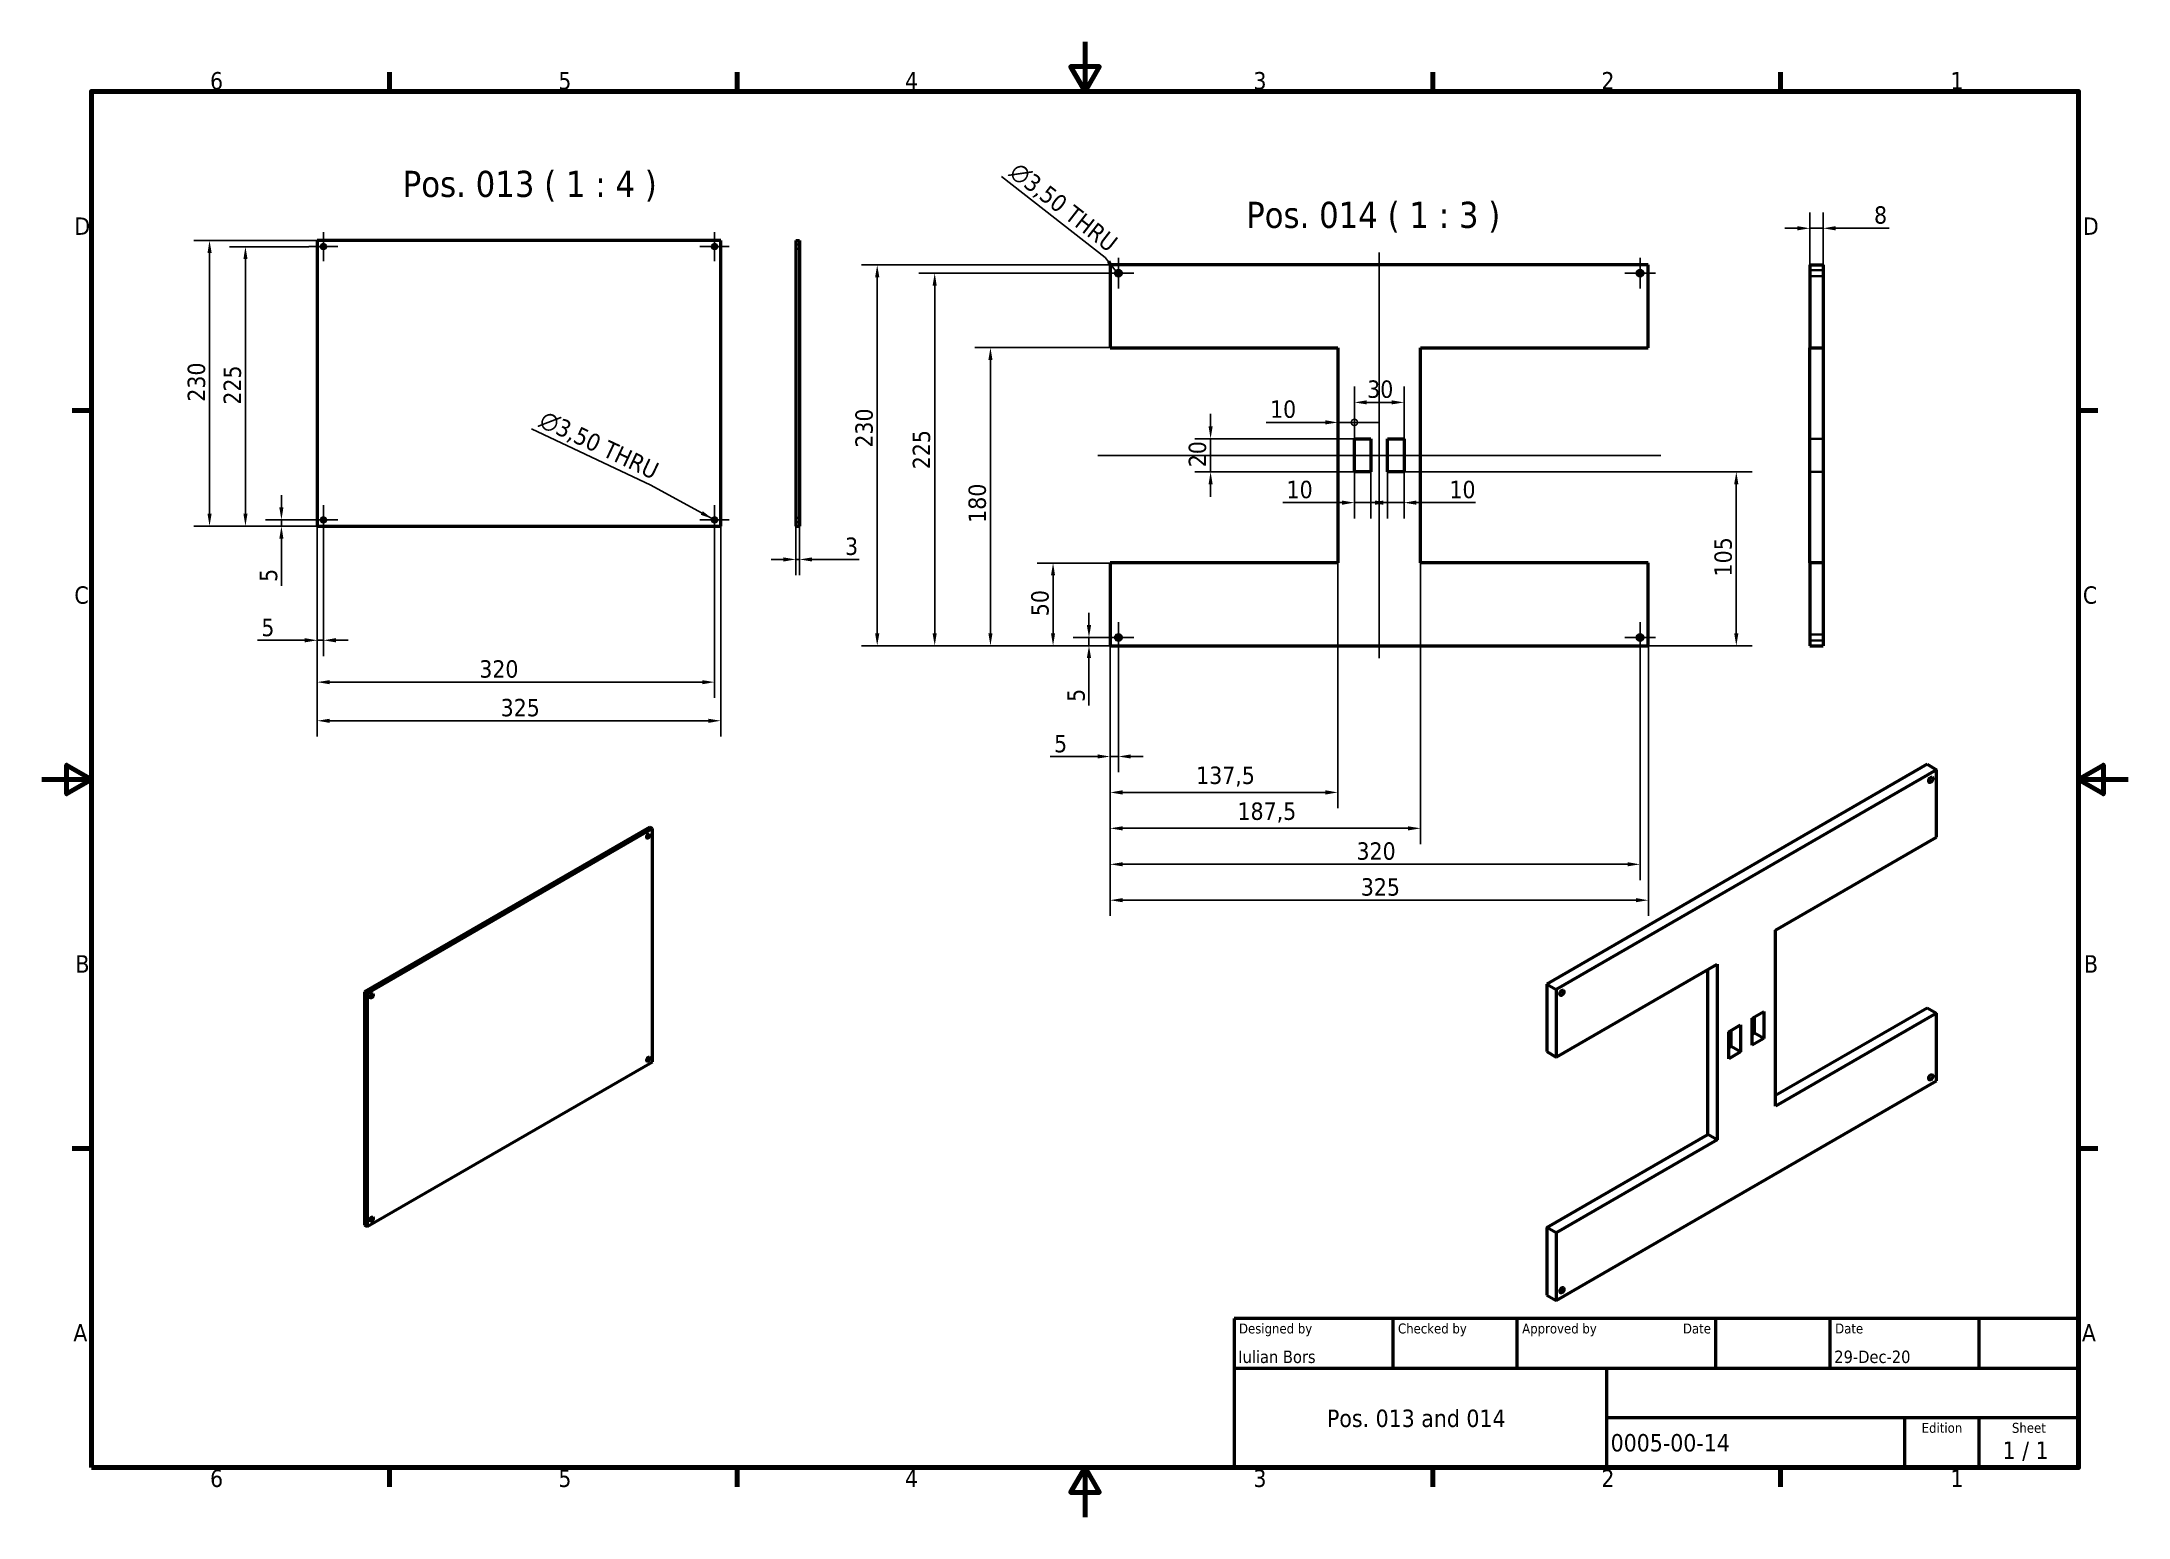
# Model space of a CAD drawing. Header units: millimetres. Extents: x 0 to 1680, y 0 to 1188.
import ezdxf
from ezdxf.enums import TextEntityAlignment as Align

# ---------------------------------------------------------------- set-up
doc = ezdxf.new("R2010")
doc.units = ezdxf.units.MM
doc.header["$LTSCALE"] = 4
doc.linetypes.add('DASHED', pattern=[0.2068, 0.1655, -0.0413])
for name, color, linetype, lineweight in [('Border (ISO)', 7, 'Continuous', 70), ('Center Mark (ISO)', 7, 'Continuous', 25), ('Centerline (ISO)', 7, 'Continuous', 25), ('Dimension (ISO)', 7, 'Continuous', 25), ('Hidden (ISO)', 7, 'DASHED', 35), ('Symbol (ISO)', 7, 'Continuous', 25), ('Title (ISO)', 7, 'Continuous', 50), ('Visible (ISO)', 7, 'Continuous', 50)]:
    doc.layers.add(name, color=color, linetype=linetype, lineweight=lineweight)
doc.styles.add('Label Text (ISO)', font='tahoma.ttf')
doc.styles.add('Note Text (ISO)', font='tahoma.ttf')
doc.styles.add('Text Style39', font='tahoma.ttf')
doc.styles.add('Text Style41', font='tahoma.ttf')
doc.dimstyles.new('Default (ISO)', dxfattribs={"dimscale": 4, "dimtxt": 3.5, "dimasz": 2.5, "dimexe": 3.175, "dimexo": 0, "dimgap": 0.762, "dimtad": 1, "dimrnd": 1e-08, "dimzin": 0, "dimtxsty": 'Note Text (ISO)', "dimcen": 0.09, "dimdle": 10, "dimclrd": 256, "dimclre": 256, "dimclrt": 256, "dimazin": 0, "dimtfac": 1.001486, "dimtmove": 0, "dimatfit": 3, "dimfxl": 1, "dimtolj": 1, "dimtzin": 0, "dimlwd": -1, "dimlwe": -1, "dimarcsym": 0})
doc.dimstyles.new('Default (ISO)$7', dxfattribs={"dimscale": 4, "dimtxt": 3.5, "dimasz": 2.5, "dimexe": 3.175, "dimexo": 0, "dimgap": 0.762, "dimtad": 1, "dimrnd": 1e-08, "dimzin": 0, "dimtxsty": 'Note Text (ISO)', "dimcen": 0.09, "dimdle": 10, "dimclrd": 256, "dimclre": 256, "dimclrt": 256, "dimazin": 0, "dimtfac": 1.001486, "dimtmove": 0, "dimatfit": 3, "dimfxl": 1, "dimtolj": 1, "dimtzin": 0, "dimlwd": -1, "dimlwe": -1, "dimarcsym": 0})

# ---------------------------------------------------------------- blocks, each defined once
blk = doc.blocks.new('Borders Default Border')
at = {"layer": 'Border (ISO)'}
for p, q in [((70, 287), (70, 290.9)), ((140, 287), (140, 290.9)), ((280, 287), (280, 290.9)), ((350, 287), (350, 290.9)), ((10, 222.75), (6.1, 222.75)), ((410, 222.75), (413.9, 222.75)), ((10, 74.25), (6.1, 74.25)), ((410, 74.25), (413.9, 74.25)), ((70, 10), (70, 6.1)), ((140, 10), (140, 6.1)), ((280, 10), (280, 6.1)), ((350, 10), (350, 6.1))]:
    blk.add_line(p, q, dxfattribs=at)
at = {"layer": 'Border (ISO)', "flags": 128}
for points in [[(210, 297), (210, 287), (207.11, 292), (212.89, 292), (210, 287)], [(10, 10), (10, 287), (410, 287), (410, 10), (10, 10)], [(0, 148.5), (10, 148.5), (5, 151.39), (5, 145.61), (10, 148.5)], [(420, 148.5), (410, 148.5), (415, 151.39), (415, 145.61), (410, 148.5)], [(210, 0), (210, 10), (207.11, 5), (212.89, 5), (210, 10)]]:
    blk.add_lwpolyline(points, dxfattribs=at)
at = {"layer": 'Border (ISO)', "char_height": 3.5, "attachment_point": 7, "style": 'Note Text (ISO)'}
for s, insert in [('6', (33.88, 287.33)), ('5', (103.98, 287.33)), ('4', (173.78, 287.4)), ('3', (243.91, 287.33)), ('2', (313.94, 287.4)), ('1', (384.21, 287.4)), ('D', (6.57, 258.13)), ('D', (410.87, 258.13)), ('C', (6.56, 183.81)), ('C', (410.86, 183.81)), ('B', (6.78, 109.63)), ('B', (411.08, 109.63)), ('A', (6.36, 35.38)), ('A', (410.66, 35.38)), ('6', (33.88, 6.03)), ('5', (103.98, 6.03)), ('4', (173.78, 6.1)), ('3', (243.91, 6.03)), ('2', (313.94, 6.1)), ('1', (384.21, 6.1))]:
    blk.add_mtext(s, dxfattribs=dict(at, insert=insert))
blk = doc.blocks.new('Title Blocks ISO')
at = {"layer": 'Title (ISO)'}
for p, q in [((270.07, 130), (100.07, 130)), ((100.07, 130), (100.07, 100)), ((132.07, 120), (132.07, 130)), ((157.07, 120), (157.07, 130)), ((197.07, 120), (197.07, 130)), ((220.07, 120), (220.07, 130)), ((250.07, 120), (250.07, 130)), ((270.07, 100), (270.07, 130)), ((100.07, 120), (270.07, 120)), ((175.07, 120), (175.07, 100)), ((270.07, 110), (175.07, 110)), ((235.07, 100), (235.07, 110)), ((250.07, 100), (250.07, 110)), ((100.07, 100), (270.07, 100))]:
    blk.add_line(p, q, dxfattribs=at)
at = {"layer": 'Title (ISO)', "style": 'Text Style41'}
for s, p in [('Designed by', (101.07, 129)), ('Checked by', (133.07, 129)), ('Approved by', (158.07, 129)), ('Date', (221.07, 129))]:
    blk.add_text(s, height=2, dxfattribs=at).set_placement(p, align=Align.TOP_LEFT)
blk.add_text('Date', height=2, dxfattribs=at).set_placement((196.07, 129), align=Align.TOP_RIGHT)
for s, p in [('Edition', (242.57, 109)), ('Sheet', (260.07, 109))]:
    blk.add_text(s, height=2, dxfattribs=at).set_placement(p, align=Align.TOP_CENTER)
at = {"layer": 'Title (ISO)', "style": 'Note Text (ISO)'}
blk.add_text('1 / 1 ', height=3.5, dxfattribs=at).set_placement((260.07, 103.5), align=Align.MIDDLE_CENTER)
at = {"layer": 'Title (ISO)'}
for tag, p, height, style in [('AUTHOR_001', (100.92, 121.05), 2.5, 'Text Style39'), ('CREATION_DATE_001', (220.89, 121.05), 2.5, 'Text Style39'), ('COMPANY_001', (118.78, 108.17), 3.5, 'Note Text (ISO)'), ('PART_NUMBER_001', (175.88, 103.25), 3.5, 'Note Text (ISO)')]:
    blk.add_attdef(tag, p, '', height=height, dxfattribs=dict(at, style=style))
at = {"layer": 'Title (ISO)', "style": 'Text Style39'}
for tag, p in [('CHECKED_BY', (133.07, 121)), ('ENG_APPROVED_BY', (158.07, 121))]:
    blk.add_attdef(tag, text='', height=2.5, dxfattribs=at).set_placement(p, align=Align.BOTTOM_LEFT)
blk.add_attdef('ENG_APPROVAL_DATE', text='', height=2.5, dxfattribs=at).set_placement((196.07, 121), align=Align.BOTTOM_RIGHT)
at = {"layer": 'Title (ISO)', "style": 'Note Text (ISO)'}
for tag, p in [('TITLE', (222.57, 115)), ('REVISION_NUMBER', (242.57, 103.5))]:
    blk.add_attdef(tag, text='', height=3.5, dxfattribs=at).set_placement(p, align=Align.MIDDLE_CENTER)
blk = doc.blocks.new('*D6')
at = {"layer": 'Defpoints', "color": 0, "transparency": 16777216}
for p in [(607.2, 798), (610.2, 798), (610.2, 771.2)]:
    blk.add_point(p, dxfattribs=at)
at = {"layer": 'Dimension (ISO)', "transparency": 16777216}
for p, q in [((607.2, 798), (607.2, 758.5)), ((610.2, 798), (610.2, 758.5)), ((597.2, 771.2), (587.2, 771.2)), ((607.2, 771.2), (610.2, 771.2)), ((620.2, 771.2), (658.3, 771.2))]:
    blk.add_line(p, q, dxfattribs=at)
for points in [[(597.2, 772.8), (597.2, 769.5), (607.2, 771.2)], [(620.2, 772.8), (620.2, 769.5), (610.2, 771.2)]]:
    blk.add_solid(points, dxfattribs=at)
at = {"layer": 'Dimension (ISO)', "transparency": 16777216, "insert": (646.8, 788.8), "char_height": 14, "attachment_point": 1, "style": 'Note Text (ISO)'}
blk.add_mtext('\\A1;3', dxfattribs=at)
blk = doc.blocks.new('*D7')
at = {"layer": 'Defpoints', "color": 0, "transparency": 16777216}
for p in [(193, 803), (215, 803), (221.8, 798)]:
    blk.add_point(p, dxfattribs=at)
at = {"layer": 'Dimension (ISO)', "transparency": 16777216}
for p, q in [((193, 813), (193, 823)), ((215, 803), (180.3, 803)), ((221.8, 798), (180.3, 798)), ((193, 803), (193, 798)), ((193, 788), (193, 750))]:
    blk.add_line(p, q, dxfattribs=at)
for points in [[(191.3, 813), (194.6, 813), (193, 803)], [(191.3, 788), (194.6, 788), (193, 798)]]:
    blk.add_solid(points, dxfattribs=at)
at = {"layer": 'Dimension (ISO)', "transparency": 16777216, "insert": (175.6, 753.1), "char_height": 14, "attachment_point": 1, "rotation": 90, "style": 'Note Text (ISO)'}
blk.add_mtext('\\A1;5', dxfattribs=at)
blk = doc.blocks.new('*D8')
at = {"layer": 'Defpoints', "color": 0, "transparency": 16777216}
for p in [(164, 1023), (215, 1023), (221.8, 798)]:
    blk.add_point(p, dxfattribs=at)
at = {"layer": 'Dimension (ISO)', "transparency": 16777216}
for p, q in [((215, 1023), (151.3, 1023)), ((164, 808), (164, 1013)), ((221.8, 798), (151.3, 798))]:
    blk.add_line(p, q, dxfattribs=at)
for points in [[(162.4, 1013), (165.7, 1013), (164, 1023)], [(162.4, 808), (165.7, 808), (164, 798)]]:
    blk.add_solid(points, dxfattribs=at)
at = {"layer": 'Dimension (ISO)', "transparency": 16777216, "insert": (146.4, 895.8), "char_height": 14, "attachment_point": 1, "rotation": 90, "style": 'Note Text (ISO)'}
blk.add_mtext('\\A1;225', dxfattribs=at)
blk = doc.blocks.new('*D9')
at = {"layer": 'Defpoints', "color": 0, "transparency": 16777216}
for p in [(135.1, 1028), (221.8, 1028), (221.8, 798)]:
    blk.add_point(p, dxfattribs=at)
at = {"layer": 'Dimension (ISO)', "transparency": 16777216}
for p, q in [((221.8, 1028), (122.4, 1028)), ((135.1, 808), (135.1, 1018)), ((221.8, 798), (122.4, 798))]:
    blk.add_line(p, q, dxfattribs=at)
for points in [[(133.5, 1018), (136.8, 1018), (135.1, 1028)], [(133.5, 808), (136.8, 808), (135.1, 798)]]:
    blk.add_solid(points, dxfattribs=at)
at = {"layer": 'Dimension (ISO)', "transparency": 16777216, "insert": (117.5, 898.2), "char_height": 14, "attachment_point": 1, "rotation": 90, "style": 'Note Text (ISO)'}
blk.add_mtext('\\A1;230', dxfattribs=at)
blk = doc.blocks.new('*D10')
at = {"layer": 'Defpoints', "color": 0, "transparency": 16777216}
for p in [(221.8, 798), (226.8, 791.3), (226.8, 706.1)]:
    blk.add_point(p, dxfattribs=at)
at = {"layer": 'Dimension (ISO)', "transparency": 16777216}
for p, q in [((221.8, 798), (221.8, 693.4)), ((226.8, 791.3), (226.8, 693.4)), ((211.8, 706.1), (173.8, 706.1)), ((226.8, 706.1), (221.8, 706.1)), ((236.8, 706.1), (246.8, 706.1))]:
    blk.add_line(p, q, dxfattribs=at)
for points in [[(211.8, 707.8), (211.8, 704.4), (221.8, 706.1)], [(236.8, 707.8), (236.8, 704.4), (226.8, 706.1)]]:
    blk.add_solid(points, dxfattribs=at)
at = {"layer": 'Dimension (ISO)', "transparency": 16777216, "insert": (176.8, 723.4), "char_height": 14, "attachment_point": 1, "style": 'Note Text (ISO)'}
blk.add_mtext('\\A1;5', dxfattribs=at)
blk = doc.blocks.new('*D11')
at = {"layer": 'Defpoints', "color": 0, "transparency": 16777216}
for p in [(221.8, 798), (541.8, 791.3), (541.8, 672.4)]:
    blk.add_point(p, dxfattribs=at)
at = {"layer": 'Dimension (ISO)', "transparency": 16777216}
for p, q in [((221.8, 798), (221.8, 659.7)), ((541.8, 791.3), (541.8, 659.7)), ((231.8, 672.4), (531.8, 672.4))]:
    blk.add_line(p, q, dxfattribs=at)
for points in [[(231.8, 674), (231.8, 670.7), (221.8, 672.4)], [(531.8, 674), (531.8, 670.7), (541.8, 672.4)]]:
    blk.add_solid(points, dxfattribs=at)
at = {"layer": 'Dimension (ISO)', "transparency": 16777216, "insert": (352.3, 690), "char_height": 14, "attachment_point": 1, "style": 'Note Text (ISO)'}
blk.add_mtext('\\A1;320', dxfattribs=at)
blk = doc.blocks.new('*D12')
at = {"layer": 'Defpoints', "color": 0, "transparency": 16777216}
for p in [(221.8, 798), (546.8, 798), (546.8, 641.3)]:
    blk.add_point(p, dxfattribs=at)
at = {"layer": 'Dimension (ISO)', "transparency": 16777216}
for p, q in [((221.8, 798), (221.8, 628.6)), ((546.8, 798), (546.8, 628.6)), ((231.8, 641.3), (536.8, 641.3))]:
    blk.add_line(p, q, dxfattribs=at)
for points in [[(231.8, 642.9), (231.8, 639.6), (221.8, 641.3)], [(536.8, 642.9), (536.8, 639.6), (546.8, 641.3)]]:
    blk.add_solid(points, dxfattribs=at)
at = {"layer": 'Dimension (ISO)', "transparency": 16777216, "insert": (369.5, 658.9), "char_height": 14, "attachment_point": 1, "style": 'Note Text (ISO)'}
blk.add_mtext('\\A1;325', dxfattribs=at)
blk = doc.blocks.new('*D13')
at = {"layer": 'Defpoints', "color": 0, "transparency": 16777216}
for p in [(1434.3, 1037.8), (1423.6, 1008.3), (1434.3, 1008.3)]:
    blk.add_point(p, dxfattribs=at)
at = {"layer": 'Dimension (ISO)', "transparency": 16777216}
for p, q in [((1423.6, 1008.3), (1423.6, 1050.5)), ((1434.3, 1008.3), (1434.3, 1050.5)), ((1413.6, 1037.8), (1403.6, 1037.8)), ((1423.6, 1037.8), (1434.3, 1037.8)), ((1444.3, 1037.8), (1487.5, 1037.8))]:
    blk.add_line(p, q, dxfattribs=at)
for points in [[(1413.6, 1039.5), (1413.6, 1036.1), (1423.6, 1037.8)], [(1444.3, 1039.5), (1444.3, 1036.1), (1434.3, 1037.8)]]:
    blk.add_solid(points, dxfattribs=at)
at = {"layer": 'Dimension (ISO)', "transparency": 16777216, "insert": (1475.3, 1055.5), "char_height": 14, "attachment_point": 1, "style": 'Note Text (ISO)'}
blk.add_mtext('\\A1;8', dxfattribs=at)
blk = doc.blocks.new('*D14')
at = {"layer": 'Defpoints', "color": 0, "transparency": 16777216}
for p in [(843.2, 708.3), (854.6, 708.3), (860.2, 701.7)]:
    blk.add_point(p, dxfattribs=at)
at = {"layer": 'Dimension (ISO)', "transparency": 16777216}
for p, q in [((843.2, 718.3), (843.2, 728.3)), ((854.6, 708.3), (830.5, 708.3)), ((843.2, 708.3), (843.2, 701.7)), ((860.2, 701.7), (830.5, 701.7)), ((843.2, 691.7), (843.2, 653.5))]:
    blk.add_line(p, q, dxfattribs=at)
for points in [[(841.5, 718.3), (844.9, 718.3), (843.2, 708.3)], [(841.5, 691.7), (844.9, 691.7), (843.2, 701.7)]]:
    blk.add_solid(points, dxfattribs=at)
at = {"layer": 'Dimension (ISO)', "transparency": 16777216, "insert": (825.8, 656.5), "char_height": 14, "attachment_point": 1, "rotation": 90, "style": 'Note Text (ISO)'}
blk.add_mtext('\\A1;5', dxfattribs=at)
blk = doc.blocks.new('*D15')
at = {"layer": 'Defpoints', "color": 0, "transparency": 16777216}
for p in [(814.3, 768.3), (1043.6, 768.3), (860.2, 701.7)]:
    blk.add_point(p, dxfattribs=at)
at = {"layer": 'Dimension (ISO)', "transparency": 16777216}
for p, q in [((1043.6, 768.3), (801.6, 768.3)), ((814.3, 711.7), (814.3, 758.3)), ((860.2, 701.7), (801.6, 701.7))]:
    blk.add_line(p, q, dxfattribs=at)
for points in [[(812.6, 758.3), (815.9, 758.3), (814.3, 768.3)], [(812.6, 711.7), (815.9, 711.7), (814.3, 701.7)]]:
    blk.add_solid(points, dxfattribs=at)
at = {"layer": 'Dimension (ISO)', "transparency": 16777216, "insert": (796.7, 725.5), "char_height": 14, "attachment_point": 1, "rotation": 90, "style": 'Note Text (ISO)'}
blk.add_mtext('\\A1;50', dxfattribs=at)
blk = doc.blocks.new('*D16')
at = {"layer": 'Defpoints', "color": 0, "transparency": 16777216}
for p in [(763.9, 941.7), (1043.6, 941.7), (860.2, 701.7)]:
    blk.add_point(p, dxfattribs=at)
at = {"layer": 'Dimension (ISO)', "transparency": 16777216}
for p, q in [((1043.6, 941.7), (751.2, 941.7)), ((763.9, 711.7), (763.9, 931.7)), ((860.2, 701.7), (751.2, 701.7))]:
    blk.add_line(p, q, dxfattribs=at)
for points in [[(762.2, 931.7), (765.5, 931.7), (763.9, 941.7)], [(762.2, 711.7), (765.5, 711.7), (763.9, 701.7)]]:
    blk.add_solid(points, dxfattribs=at)
at = {"layer": 'Dimension (ISO)', "transparency": 16777216, "insert": (746.2, 800.7), "char_height": 14, "attachment_point": 1, "rotation": 90, "style": 'Note Text (ISO)'}
blk.add_mtext('\\A1;180', dxfattribs=at)
blk = doc.blocks.new('*D17')
at = {"layer": 'Defpoints', "color": 0, "transparency": 16777216}
for p in [(719, 1001.7), (854.6, 1001.7), (860.2, 701.7)]:
    blk.add_point(p, dxfattribs=at)
at = {"layer": 'Dimension (ISO)', "transparency": 16777216}
for p, q in [((854.6, 1001.7), (706.3, 1001.7)), ((719, 711.7), (719, 991.7)), ((860.2, 701.7), (706.3, 701.7))]:
    blk.add_line(p, q, dxfattribs=at)
for points in [[(717.3, 991.7), (720.6, 991.7), (719, 1001.7)], [(717.3, 711.7), (720.6, 711.7), (719, 701.7)]]:
    blk.add_solid(points, dxfattribs=at)
at = {"layer": 'Dimension (ISO)', "transparency": 16777216, "insert": (701.3, 843.8), "char_height": 14, "attachment_point": 1, "rotation": 90, "style": 'Note Text (ISO)'}
blk.add_mtext('\\A1;225', dxfattribs=at)
blk = doc.blocks.new('*D18')
at = {"layer": 'Defpoints', "color": 0, "transparency": 16777216}
for p in [(672.7, 1008.3), (860.2, 1008.3), (860.2, 701.7)]:
    blk.add_point(p, dxfattribs=at)
at = {"layer": 'Dimension (ISO)', "transparency": 16777216}
for p, q in [((860.2, 1008.3), (660, 1008.3)), ((672.7, 711.7), (672.7, 998.3)), ((860.2, 701.7), (660, 701.7))]:
    blk.add_line(p, q, dxfattribs=at)
for points in [[(671, 998.3), (674.4, 998.3), (672.7, 1008.3)], [(671, 711.7), (674.4, 711.7), (672.7, 701.7)]]:
    blk.add_solid(points, dxfattribs=at)
at = {"layer": 'Dimension (ISO)', "transparency": 16777216, "insert": (655.1, 861.2), "char_height": 14, "attachment_point": 1, "rotation": 90, "style": 'Note Text (ISO)'}
blk.add_mtext('\\A1;230', dxfattribs=at)
blk = doc.blocks.new('*D19')
at = {"layer": 'Defpoints', "color": 0, "transparency": 16777216}
for p in [(860.2, 701.7), (866.9, 696), (866.9, 612.5)]:
    blk.add_point(p, dxfattribs=at)
at = {"layer": 'Dimension (ISO)', "transparency": 16777216}
for p, q in [((860.2, 701.7), (860.2, 599.8)), ((866.9, 696), (866.9, 599.8)), ((850.2, 612.5), (812, 612.5)), ((866.9, 612.5), (860.2, 612.5)), ((876.9, 612.5), (886.9, 612.5))]:
    blk.add_line(p, q, dxfattribs=at)
for points in [[(850.2, 614.2), (850.2, 610.9), (860.2, 612.5)], [(876.9, 614.2), (876.9, 610.9), (866.9, 612.5)]]:
    blk.add_solid(points, dxfattribs=at)
at = {"layer": 'Dimension (ISO)', "transparency": 16777216, "insert": (815.1, 629.9), "char_height": 14, "attachment_point": 1, "style": 'Note Text (ISO)'}
blk.add_mtext('\\A1;5', dxfattribs=at)
blk = doc.blocks.new('*D20')
at = {"layer": 'Defpoints', "color": 0, "transparency": 16777216}
for p in [(1043.6, 768.3), (860.2, 701.7), (1043.6, 583.6)]:
    blk.add_point(p, dxfattribs=at)
at = {"layer": 'Dimension (ISO)', "transparency": 16777216}
for p, q in [((1043.6, 768.3), (1043.6, 570.9)), ((860.2, 701.7), (860.2, 570.9)), ((870.2, 583.6), (1033.6, 583.6))]:
    blk.add_line(p, q, dxfattribs=at)
for points in [[(870.2, 585.3), (870.2, 581.9), (860.2, 583.6)], [(1033.6, 585.3), (1033.6, 581.9), (1043.6, 583.6)]]:
    blk.add_solid(points, dxfattribs=at)
at = {"layer": 'Dimension (ISO)', "transparency": 16777216, "insert": (929.5, 604.4), "char_height": 14, "attachment_point": 1, "style": 'Note Text (ISO)'}
blk.add_mtext('\\A1;137,5', dxfattribs=at)
blk = doc.blocks.new('*D21')
at = {"layer": 'Defpoints', "color": 0, "transparency": 16777216}
for p in [(1110.2, 768.3), (860.2, 701.7), (1110.2, 554.7)]:
    blk.add_point(p, dxfattribs=at)
at = {"layer": 'Dimension (ISO)', "transparency": 16777216}
for p, q in [((1110.2, 768.3), (1110.2, 542)), ((860.2, 701.7), (860.2, 542)), ((870.2, 554.7), (1100.2, 554.7))]:
    blk.add_line(p, q, dxfattribs=at)
for points in [[(870.2, 556.3), (870.2, 553), (860.2, 554.7)], [(1100.2, 556.3), (1100.2, 553), (1110.2, 554.7)]]:
    blk.add_solid(points, dxfattribs=at)
at = {"layer": 'Dimension (ISO)', "transparency": 16777216, "insert": (962.8, 575.5), "char_height": 14, "attachment_point": 1, "style": 'Note Text (ISO)'}
blk.add_mtext('\\A1;187,5', dxfattribs=at)
blk = doc.blocks.new('*D22')
at = {"layer": 'Defpoints', "color": 0, "transparency": 16777216}
for p in [(860.2, 701.7), (1286.9, 696), (1286.9, 525.7)]:
    blk.add_point(p, dxfattribs=at)
at = {"layer": 'Dimension (ISO)', "transparency": 16777216}
for p, q in [((860.2, 701.7), (860.2, 513)), ((1286.9, 696), (1286.9, 513)), ((870.2, 525.7), (1276.9, 525.7))]:
    blk.add_line(p, q, dxfattribs=at)
for points in [[(870.2, 527.4), (870.2, 524.1), (860.2, 525.7)], [(1276.9, 527.4), (1276.9, 524.1), (1286.9, 525.7)]]:
    blk.add_solid(points, dxfattribs=at)
at = {"layer": 'Dimension (ISO)', "transparency": 16777216, "insert": (1058.6, 543.4), "char_height": 14, "attachment_point": 1, "style": 'Note Text (ISO)'}
blk.add_mtext('\\A1;320', dxfattribs=at)
blk = doc.blocks.new('*D23')
at = {"layer": 'Defpoints', "color": 0, "transparency": 16777216}
for p in [(860.2, 701.7), (1293.6, 701.7), (1293.6, 496.8)]:
    blk.add_point(p, dxfattribs=at)
at = {"layer": 'Dimension (ISO)', "transparency": 16777216}
for p, q in [((860.2, 701.7), (860.2, 484.1)), ((1293.6, 701.7), (1293.6, 484.1)), ((870.2, 496.8), (1283.6, 496.8))]:
    blk.add_line(p, q, dxfattribs=at)
for points in [[(870.2, 498.5), (870.2, 495.2), (860.2, 496.8)], [(1283.6, 498.5), (1283.6, 495.2), (1293.6, 496.8)]]:
    blk.add_solid(points, dxfattribs=at)
at = {"layer": 'Dimension (ISO)', "transparency": 16777216, "insert": (1062.1, 514.5), "char_height": 14, "attachment_point": 1, "style": 'Note Text (ISO)'}
blk.add_mtext('\\A1;325', dxfattribs=at)
blk = doc.blocks.new('*D24')
at = {"layer": 'Defpoints', "color": 0, "transparency": 16777216}
for p in [(1096.9, 841.7), (1293.6, 701.7), (1364.4, 701.7)]:
    blk.add_point(p, dxfattribs=at)
at = {"layer": 'Dimension (ISO)', "transparency": 16777216}
for p, q in [((1096.9, 841.7), (1377.1, 841.7)), ((1364.4, 831.7), (1364.4, 711.7)), ((1293.6, 701.7), (1377.1, 701.7))]:
    blk.add_line(p, q, dxfattribs=at)
for points in [[(1362.7, 831.7), (1366.1, 831.7), (1364.4, 841.7)], [(1362.7, 711.7), (1366.1, 711.7), (1364.4, 701.7)]]:
    blk.add_solid(points, dxfattribs=at)
at = {"layer": 'Dimension (ISO)', "transparency": 16777216, "insert": (1346.8, 757.5), "char_height": 14, "attachment_point": 1, "rotation": 90, "style": 'Note Text (ISO)'}
blk.add_mtext('\\A1;105', dxfattribs=at)
blk = doc.blocks.new('_DotSmall')
at = {"color": 0, "linetype": 'ByBlock', "const_width": 0.5}
blk.add_lwpolyline([(-0.0625, 0, 1), (0.0625, 0, 1)], format="xyb", close=True, dxfattribs=at)
blk = doc.blocks.new('*D25')
at = {"layer": 'Defpoints', "color": 0, "transparency": 16777216}
for p in [(1056.9, 881.5), (1056.9, 868.3), (1043.6, 768.3)]:
    blk.add_point(p, dxfattribs=at)
at = {"layer": 'Dimension (ISO)', "transparency": 16777216}
for p, q in [((1056.9, 868.3), (1056.9, 894.2)), ((1033.6, 881.5), (985.9, 881.5)), ((1056.9, 881.5), (1043.6, 881.5)), ((1056.9, 881.5), (1076.9, 881.5))]:
    blk.add_line(p, q, dxfattribs=at)
blk.add_solid([(1033.6, 883.2), (1033.6, 879.9), (1043.6, 881.5)], dxfattribs=at)
at = {"layer": 'Dimension (ISO)', "transparency": 16777216, "xscale": 10, "yscale": 10, "zscale": 10, "rotation": 180}
blk.add_blockref('_DotSmall', (1056.9, 881.5), dxfattribs=at)
at = {"layer": 'Dimension (ISO)', "transparency": 16777216, "insert": (989, 899.2), "char_height": 14, "attachment_point": 1, "style": 'Note Text (ISO)'}
blk.add_mtext('\\A1;10', dxfattribs=at)
blk = doc.blocks.new('*D27')
at = {"layer": 'Defpoints', "color": 0, "transparency": 16777216}
for p in [(1096.9, 897.6), (1056.9, 868.3), (1096.9, 868.3)]:
    blk.add_point(p, dxfattribs=at)
at = {"layer": 'Dimension (ISO)', "transparency": 16777216}
for p, q in [((1056.9, 868.3), (1056.9, 910.3)), ((1096.9, 868.3), (1096.9, 910.3)), ((1066.9, 897.6), (1086.9, 897.6))]:
    blk.add_line(p, q, dxfattribs=at)
for points in [[(1066.9, 899.3), (1066.9, 896), (1056.9, 897.6)], [(1086.9, 899.3), (1086.9, 896), (1096.9, 897.6)]]:
    blk.add_solid(points, dxfattribs=at)
at = {"layer": 'Dimension (ISO)', "transparency": 16777216, "insert": (1067.2, 915.3), "char_height": 14, "attachment_point": 1, "style": 'Note Text (ISO)'}
blk.add_mtext('\\A1;30', dxfattribs=at)
blk = doc.blocks.new('*D28')
at = {"layer": 'Defpoints', "color": 0, "transparency": 16777216}
for p in [(1056.9, 841.7), (1070.2, 841.7), (1056.9, 816.9)]:
    blk.add_point(p, dxfattribs=at)
at = {"layer": 'Dimension (ISO)', "transparency": 16777216}
for p, q in [((1056.9, 841.7), (1056.9, 804.2)), ((1070.2, 841.7), (1070.2, 804.2)), ((1046.9, 816.9), (999.2, 816.9)), ((1070.2, 816.9), (1056.9, 816.9)), ((1080.2, 816.9), (1090.2, 816.9))]:
    blk.add_line(p, q, dxfattribs=at)
for points in [[(1046.9, 818.6), (1046.9, 815.2), (1056.9, 816.9)], [(1080.2, 818.6), (1080.2, 815.2), (1070.2, 816.9)]]:
    blk.add_solid(points, dxfattribs=at)
at = {"layer": 'Dimension (ISO)', "transparency": 16777216, "insert": (1002.3, 834.5), "char_height": 14, "attachment_point": 1, "style": 'Note Text (ISO)'}
blk.add_mtext('\\A1;10', dxfattribs=at)
blk = doc.blocks.new('*D29')
at = {"layer": 'Defpoints', "color": 0, "transparency": 16777216}
for p in [(1083.6, 841.7), (1096.9, 841.7), (1083.6, 816.9)]:
    blk.add_point(p, dxfattribs=at)
at = {"layer": 'Dimension (ISO)', "transparency": 16777216}
for p, q in [((1083.6, 841.7), (1083.6, 804.2)), ((1096.9, 841.7), (1096.9, 804.2)), ((1073.6, 816.9), (1063.6, 816.9)), ((1083.6, 816.9), (1096.9, 816.9)), ((1106.9, 816.9), (1154.5, 816.9))]:
    blk.add_line(p, q, dxfattribs=at)
for points in [[(1073.6, 818.6), (1073.6, 815.2), (1083.6, 816.9)], [(1106.9, 818.6), (1106.9, 815.2), (1096.9, 816.9)]]:
    blk.add_solid(points, dxfattribs=at)
at = {"layer": 'Dimension (ISO)', "transparency": 16777216, "insert": (1133.4, 834.5), "char_height": 14, "attachment_point": 1, "style": 'Note Text (ISO)'}
blk.add_mtext('\\A1;10', dxfattribs=at)
blk = doc.blocks.new('*D30')
at = {"layer": 'Defpoints', "color": 0, "transparency": 16777216}
for p in [(941.1, 868.3), (1056.9, 868.3), (1056.9, 841.7)]:
    blk.add_point(p, dxfattribs=at)
at = {"layer": 'Dimension (ISO)', "transparency": 16777216}
for p, q in [((941.1, 878.3), (941.1, 888.3)), ((1056.9, 868.3), (928.4, 868.3)), ((941.1, 868.3), (941.1, 858.3)), ((941.1, 851.7), (941.1, 858.3)), ((1056.9, 841.7), (928.4, 841.7)), ((941.1, 841.7), (941.1, 851.7)), ((941.1, 831.7), (941.1, 821.7))]:
    blk.add_line(p, q, dxfattribs=at)
for points in [[(939.5, 878.3), (942.8, 878.3), (941.1, 868.3)], [(939.5, 831.7), (942.8, 831.7), (941.1, 841.7)]]:
    blk.add_solid(points, dxfattribs=at)
at = {"layer": 'Dimension (ISO)', "transparency": 16777216, "insert": (923.5, 845.4), "char_height": 14, "attachment_point": 1, "rotation": 90, "style": 'Note Text (ISO)'}
blk.add_mtext('\\A1;20', dxfattribs=at)

msp = doc.modelspace()

# ---------------------------------------------------------------- linework, layer by layer
at = {"layer": 'Center Mark (ISO)', "linetype": 'Continuous'}
for p, q in [((226.76, 1034.77), (226.76, 1011.27)), ((541.76, 1034.77), (541.76, 1011.27)), ((238.51, 1023.02), (215.01, 1023.02)), ((553.51, 1023.02), (530.01, 1023.02)), ((866.88, 1013.99), (866.88, 989.33)), ((1286.88, 1013.99), (1286.88, 989.33)), ((879.22, 1001.66), (854.55, 1001.66)), ((1299.22, 1001.66), (1274.55, 1001.66)), ((226.76, 814.77), (226.76, 791.27)), ((541.76, 814.77), (541.76, 791.27)), ((238.51, 803.02), (215.01, 803.02)), ((553.51, 803.02), (530.01, 803.02)), ((879.22, 708.33), (854.55, 708.33)), ((866.88, 720.66), (866.88, 695.99)), ((1299.22, 708.33), (1274.55, 708.33)), ((1286.88, 720.66), (1286.88, 695.99))]:
    msp.add_line(p, q, dxfattribs=at)
at = {"layer": 'Centerline (ISO)', "linetype": 'Continuous'}
for p, q in [((1076.88, 1018.33), (1076.88, 931.66)), ((1076.88, 758.33), (1076.88, 951.66)), ((1303.55, 854.99), (850.22, 854.99)), ((1076.88, 691.66), (1076.88, 778.33))]:
    msp.add_line(p, q, dxfattribs=at)
at = {"layer": 'Hidden (ISO)'}
for p, q in [((607.16, 1024.77), (610.16, 1024.77)), ((607.16, 1021.27), (610.16, 1021.27)), ((1423.64, 1003.99), (1434.3, 1003.99)), ((1423.64, 999.33), (1434.3, 999.33)), ((1434.3, 868.33), (1423.64, 868.33)), ((1434.3, 841.66), (1423.64, 841.66)), ((607.16, 804.77), (610.16, 804.77)), ((607.16, 801.27), (610.16, 801.27)), ((1423.64, 710.66), (1434.3, 710.66)), ((1423.64, 705.99), (1434.3, 705.99))]:
    msp.add_line(p, q, dxfattribs=at)
at = {"layer": 'Visible (ISO)'}
for p, q in [((221.76, 1028.02), (221.76, 798.02)), ((546.76, 1028.02), (221.76, 1028.02)), ((546.76, 798.02), (546.76, 1028.02)), ((607.16, 1028.02), (607.16, 798.02)), ((607.16, 1028.02), (610.16, 1028.02)), ((610.16, 1028.02), (610.16, 798.02)), ((860.22, 1008.33), (860.22, 941.66)), ((1293.55, 1008.33), (860.22, 1008.33)), ((1293.55, 941.66), (1293.55, 1008.33)), ((1423.64, 1008.33), (1434.3, 1008.33)), ((1423.64, 1008.33), (1423.64, 941.66)), ((1434.3, 1008.33), (1434.3, 941.66)), ((860.22, 941.66), (1043.55, 941.66)), ((1043.55, 941.66), (1043.55, 768.33)), ((1110.22, 941.66), (1293.55, 941.66)), ((1110.22, 768.33), (1110.22, 941.66)), ((1423.64, 768.33), (1423.64, 941.66)), ((1423.64, 941.66), (1434.3, 941.66)), ((1434.3, 941.66), (1434.3, 768.33)), ((1056.88, 868.33), (1070.22, 868.33)), ((1056.88, 841.66), (1056.88, 868.33)), ((1070.22, 868.33), (1070.22, 841.66)), ((1083.55, 868.33), (1096.88, 868.33)), ((1083.55, 841.66), (1083.55, 868.33)), ((1096.88, 868.33), (1096.88, 841.66)), ((1070.22, 841.66), (1056.88, 841.66)), ((1096.88, 841.66), (1083.55, 841.66)), ((221.76, 798.02), (546.76, 798.02)), ((607.16, 798.02), (610.16, 798.02)), ((1043.55, 768.33), (860.22, 768.33)), ((860.22, 768.33), (860.22, 701.66)), ((1293.55, 768.33), (1110.22, 768.33)), ((1293.55, 701.66), (1293.55, 768.33)), ((1434.3, 768.33), (1423.64, 768.33)), ((1423.64, 768.33), (1423.64, 701.66)), ((1434.3, 768.33), (1434.3, 701.66)), ((860.22, 701.66), (1293.55, 701.66)), ((1423.64, 701.66), (1434.3, 701.66)), ((1518.15, 606.25), (1211.74, 429.34)), ((1518.15, 606.25), (1525.69, 601.89)), ((1525.69, 601.89), (1219.28, 424.99)), ((1525.69, 547.46), (1525.69, 601.89)), ((489.75, 555.69), (259.94, 423.01)), ((491.87, 554.46), (262.06, 421.78)), ((489.75, 555.69), (491.87, 554.46)), ((491.87, 366.67), (491.87, 554.46)), ((1396.06, 472.62), (1525.69, 547.46)), ((1396.06, 331.09), (1396.06, 472.62)), ((1219.28, 370.55), (1348.92, 445.4)), ((1341.38, 308.23), (1341.38, 441.05)), ((1348.92, 445.4), (1348.92, 303.87)), ((259.94, 423.01), (259.94, 235.21)), ((259.94, 423.01), (262.06, 421.78)), ((262.06, 421.78), (262.06, 233.99)), ((1211.74, 429.34), (1219.28, 424.99)), ((1211.74, 429.34), (1211.74, 374.91)), ((1219.28, 424.99), (1219.28, 370.55)), ((1377.2, 401.85), (1386.63, 407.3)), ((1386.63, 407.3), (1386.63, 385.52)), ((1396.06, 339.8), (1518.15, 410.29)), ((1525.69, 405.94), (1396.06, 331.09)), ((1518.15, 410.29), (1525.69, 405.94)), ((1525.69, 351.5), (1525.69, 405.94)), ((1358.35, 390.97), (1367.77, 396.41)), ((1358.35, 369.19), (1358.35, 390.97)), ((1360.23, 378.99), (1360.23, 392.06)), ((1367.77, 396.41), (1367.77, 374.64)), ((1377.2, 380.08), (1377.2, 401.85)), ((1377.2, 388.79), (1379.09, 389.88)), ((1379.09, 389.88), (1379.09, 402.94)), ((1386.63, 385.52), (1379.09, 389.88)), ((1211.74, 374.91), (1219.28, 370.55)), ((1358.35, 377.9), (1360.23, 378.99)), ((1367.77, 374.64), (1358.35, 369.19)), ((1367.77, 374.64), (1360.23, 378.99)), ((1386.63, 385.52), (1377.2, 380.08)), ((262.06, 233.99), (491.87, 366.67)), ((1219.28, 174.6), (1525.69, 351.5)), ((1211.74, 233.38), (1341.38, 308.23)), ((1348.92, 303.87), (1219.28, 229.03)), ((1348.92, 303.87), (1341.38, 308.23)), ((259.94, 235.21), (262.06, 233.99)), ((1219.28, 229.03), (1211.74, 233.38)), ((1211.74, 233.38), (1211.74, 178.95)), ((1219.28, 229.03), (1219.28, 174.6)), ((1211.74, 178.95), (1219.28, 174.6))]:
    msp.add_line(p, q, dxfattribs=at)
for centre, radius in [((226.76, 1023.02), 1.75), ((541.76, 1023.02), 1.75), ((866.88, 1001.66), 2.33), ((1286.88, 1001.66), 2.33), ((226.76, 803.02), 1.75), ((541.76, 803.02), 1.75), ((866.88, 708.33), 2.33), ((1286.88, 708.33), 2.33)]:
    msp.add_circle(centre, radius, dxfattribs=at)
for centre, major_axis in [((1520.98, 593.73), (1.17, 2.02)), ((488.33, 548.34), (0.88, 1.52)), ((265.6, 419.74), (0.88, 1.52)), ((1224, 422.27), (1.17, 2.02)), ((488.33, 368.71), (0.88, 1.52)), ((1520.98, 354.22), (1.17, 2.02)), ((265.6, 240.11), (0.88, 1.52)), ((1224, 182.76), (1.17, 2.02))]:
    msp.add_ellipse(centre, major_axis=major_axis, ratio=0.5773503, dxfattribs=at)

# ---------------------------------------------------------------- block references
at = {"xscale": 4, "yscale": 4, "zscale": 4}
msp.add_blockref('Borders Default Border', (0, 0), dxfattribs=at)
msp.add_blockref('Title Blocks ISO', (559.71, -360), dxfattribs=at).add_auto_attribs({'PART_NUMBER_001': '0005-00-14', 'COMPANY_001': 'Pos. 013 and 014', 'AUTHOR_001': 'Iulian Bors', 'CREATION_DATE_001': '29-Dec-20'})

# ---------------------------------------------------------------- texts
at = {"layer": 'Symbol (ISO)', "char_height": 21, "attachment_point": 7, "style": 'Label Text (ISO)'}
for s, insert in [('Pos. 013 ( 1 : 4 )', (290.65, 1059.27)), ('Pos. 014 ( 1 : 3 )', (969.75, 1034.33))]:
    msp.add_mtext(s, dxfattribs=dict(at, insert=insert))
at = {"layer": 'Symbol (ISO)', "char_height": 14, "width": 108.9478, "attachment_point": 9, "line_spacing_factor": 0.6125, "style": 'Note Text (ISO)'}
for insert, rotation in [((857.79, 1016.16), 322.09379), ((491.4, 833.21), 334.77183)]:
    msp.add_mtext('\\fAIGDT|b0|i0;\\H14.0000;n\\fTahoma|b0|i0;\\H14.0000;3,50 THRU', dxfattribs=dict(at, insert=insert, rotation=rotation))

# ---------------------------------------------------------------- dimensions: what is measured, and where the dimension line sits
at = {"layer": 'Dimension (ISO)'}
for base, p1, p2, angle, override, picture, middle in [((1434.3, 1037.8), (1423.64, 1008.33), (1434.3, 1008.33), 180, {"dimgap": 0.762, "dimdec": 0, "dimlfac": 0.75, "dimtol": 0, "dimlim": 0, "dimtp": 0, "dimtm": 0, "dimtdec": 2, "dimtofl": 1, "dimatfit": 1}, '*D13', (1479.88, 1037.8)), ((135.12, 1028.02), (221.76, 798.02), (221.76, 1028.02), 90, {"dimgap": 0.762, "dimdec": 0, "dimtol": 0, "dimlim": 0, "dimtp": 0, "dimtm": 0, "dimtdec": 2, "dimtofl": 0, "dimatfit": 1}, '*D9', (135.12, 913.02)), ((164.04, 1023.02), (221.76, 798.02), (215.01, 1023.02), 90, {"dimgap": 0.762, "dimdec": 0, "dimtol": 0, "dimlim": 0, "dimtp": 0, "dimtm": 0, "dimtdec": 2, "dimtofl": 0, "dimatfit": 1}, '*D8', (164.04, 910.52)), ((672.7, 1008.33), (860.22, 701.66), (860.22, 1008.33), 90, {"dimgap": 0.762, "dimdec": 0, "dimlfac": 0.75, "dimtol": 0, "dimlim": 0, "dimtp": 0, "dimtm": 0, "dimtdec": 2, "dimtofl": 0, "dimatfit": 1}, '*D18', (672.7, 876.05)), ((718.98, 1001.66), (860.22, 701.66), (854.55, 1001.66), 90, {"dimgap": 0.762, "dimdec": 0, "dimlfac": 0.75, "dimtol": 0, "dimlim": 0, "dimtp": 0, "dimtm": 0, "dimtdec": 2, "dimtofl": 0, "dimatfit": 1}, '*D17', (718.98, 858.52)), ((763.86, 941.66), (860.22, 701.66), (1043.55, 941.66), 90, {"dimgap": 0.762, "dimdec": 0, "dimlfac": 0.75, "dimtol": 0, "dimlim": 0, "dimtp": 0, "dimtm": 0, "dimtdec": 2, "dimtofl": 0, "dimatfit": 1}, '*D16', (763.86, 815.04)), ((1056.88, 881.53), (1043.55, 768.33), (1056.88, 868.33), 180, {"dimgap": 0.762, "dimdec": 0, "dimlfac": 0.75, "dimblk2": 'DotSmall', "dimsah": 1, "dimdle": 0, "dimse1": 1, "dimtol": 0, "dimlim": 0, "dimtp": 0, "dimtm": 0, "dimtdec": 2, "dimtofl": 1, "dimatfit": 1}, '*D25', (998.02, 881.53)), ((941.14, 868.33), (1056.88, 841.66), (1056.88, 868.33), 90, {"dimgap": 0.762, "dimdec": 0, "dimlfac": 0.75, "dimtol": 0, "dimlim": 0, "dimtp": 0, "dimtm": 0, "dimtdec": 2, "dimtofl": 0}, '*D30', (941.14, 854.99)), ((1056.88, 816.89), (1070.22, 841.66), (1056.88, 841.66), 180, {"dimgap": 0.762, "dimdec": 0, "dimlfac": 0.75, "dimtol": 0, "dimlim": 0, "dimtp": 0, "dimtm": 0, "dimtdec": 2, "dimtofl": 1, "dimatfit": 1}, '*D28', (1011.35, 816.89)), ((1083.55, 816.89), (1096.88, 841.66), (1083.55, 841.66), 180, {"dimgap": 0.762, "dimdec": 0, "dimlfac": 0.75, "dimtol": 0, "dimlim": 0, "dimtp": 0, "dimtm": 0, "dimtdec": 2, "dimtofl": 1, "dimatfit": 1}, '*D29', (1142.42, 816.89)), ((1364.38, 701.66), (1096.88, 841.66), (1293.55, 701.66), 270, {"dimgap": 0.762, "dimdec": 0, "dimlfac": 0.75, "dimtol": 0, "dimlim": 0, "dimtp": 0, "dimtm": 0, "dimtdec": 2, "dimtofl": 0, "dimatfit": 1}, '*D24', (1364.38, 771.66)), ((192.95, 803.02), (221.76, 798.02), (215.01, 803.02), 90, {"dimgap": 0.762, "dimdec": 0, "dimtol": 0, "dimlim": 0, "dimtp": 0, "dimtm": 0, "dimtdec": 2, "dimtofl": 1, "dimatfit": 1}, '*D7', (192.95, 757.26)), ((226.76, 706.1), (221.76, 798.02), (226.76, 791.27), 180, {"dimgap": 0.762, "dimdec": 0, "dimtol": 0, "dimlim": 0, "dimtp": 0, "dimtm": 0, "dimtdec": 2, "dimtofl": 1, "dimatfit": 1}, '*D10', (181.01, 706.1)), ((541.76, 672.37), (221.76, 798.02), (541.76, 791.27), 180, {"dimgap": 0.762, "dimdec": 0, "dimtol": 0, "dimlim": 0, "dimtp": 0, "dimtm": 0, "dimtdec": 2, "dimtofl": 0, "dimatfit": 1}, '*D11', (367.27, 672.37)), ((546.76, 641.28), (221.76, 798.02), (546.76, 798.02), 180, {"dimgap": 0.762, "dimdec": 0, "dimtol": 0, "dimlim": 0, "dimtp": 0, "dimtm": 0, "dimtdec": 2, "dimtofl": 0, "dimatfit": 1}, '*D12', (384.26, 641.28)), ((610.16, 771.16), (607.16, 798.02), (610.16, 798.02), 180, {"dimgap": 0.762, "dimdec": 0, "dimtol": 0, "dimlim": 0, "dimtp": 0, "dimtm": 0, "dimtdec": 2, "dimtofl": 1, "dimatfit": 1}, '*D6', (651.04, 771.16)), ((814.27, 768.33), (860.22, 701.66), (1043.55, 768.33), 90, {"dimgap": 0.762, "dimdec": 0, "dimlfac": 0.75, "dimtol": 0, "dimlim": 0, "dimtp": 0, "dimtm": 0, "dimtdec": 2, "dimtofl": 0, "dimatfit": 1}, '*D15', (814.27, 734.99)), ((1043.55, 583.61), (860.22, 701.66), (1043.55, 768.33), 180, {"dimgap": 0.762, "dimdec": 1, "dimlfac": 0.75, "dimtol": 0, "dimlim": 0, "dimtp": 0, "dimtm": 0, "dimtdec": 2, "dimtofl": 0, "dimatfit": 1}, '*D20', (951.88, 583.61)), ((1110.22, 554.67), (860.22, 701.66), (1110.22, 768.33), 180, {"dimgap": 0.762, "dimdec": 1, "dimlfac": 0.75, "dimtol": 0, "dimlim": 0, "dimtp": 0, "dimtm": 0, "dimtdec": 2, "dimtofl": 0, "dimatfit": 1}, '*D21', (985.22, 554.67)), ((843.18, 708.33), (860.22, 701.66), (854.55, 708.33), 90, {"dimgap": 0.762, "dimdec": 0, "dimlfac": 0.75, "dimtol": 0, "dimlim": 0, "dimtp": 0, "dimtm": 0, "dimtdec": 2, "dimtofl": 1, "dimatfit": 1}, '*D14', (843.18, 660.68)), ((866.88, 612.54), (860.22, 701.66), (866.88, 695.99), 180, {"dimgap": 0.762, "dimdec": 0, "dimlfac": 0.75, "dimtol": 0, "dimlim": 0, "dimtp": 0, "dimtm": 0, "dimtdec": 2, "dimtofl": 1, "dimatfit": 1}, '*D19', (819.24, 612.54)), ((1286.88, 525.75), (860.22, 701.66), (1286.88, 695.99), 180, {"dimgap": 0.762, "dimdec": 0, "dimlfac": 0.75, "dimtol": 0, "dimlim": 0, "dimtp": 0, "dimtm": 0, "dimtdec": 2, "dimtofl": 0, "dimatfit": 1}, '*D22', (1073.55, 525.75)), ((1293.55, 496.83), (860.22, 701.66), (1293.55, 701.66), 180, {"dimgap": 0.762, "dimdec": 0, "dimlfac": 0.75, "dimtol": 0, "dimlim": 0, "dimtp": 0, "dimtm": 0, "dimtdec": 2, "dimtofl": 0, "dimatfit": 1}, '*D23', (1076.88, 496.83))]:
    dim = msp.add_linear_dim(base=base, p1=p1, p2=p2, angle=angle, dimstyle='Default (ISO)', override=override, dxfattribs=at)
    dim.commit()
    dim.dimension.update_dxf_attribs({"geometry": picture, "text_midpoint": middle, "dimtype": 160})
dim = msp.add_linear_dim(base=(1096.88, 897.64), p1=(1056.88, 868.33), p2=(1096.88, 868.33), dimstyle='Default (ISO)', override={"dimgap": 0.762, "dimdec": 0, "dimlfac": 0.75, "dimtol": 0, "dimlim": 0, "dimtp": 0, "dimtm": 0, "dimtdec": 2, "dimtofl": 0, "dimatfit": 1}, dxfattribs=at)
dim.commit()
dim.dimension.update_dxf_attribs({"geometry": '*D27', "text_midpoint": (1076.88, 897.64), "dimtype": 160})

# ---------------------------------------------------------------- leaders
at = {"layer": 'Symbol (ISO)', "annotation_type": 0, "has_hookline": 1, "hookline_direction": 1, "text_width": 106.08}
for points, horizontal_direction in [([(865.04, 1003.09), (856.35, 1014.31)], (0.789017, -0.614371, 0)), ([(540.18, 803.76), (490.41, 831.1)], (0.904618, -0.426224, 0))]:
    msp.add_leader(points, dimstyle='Default (ISO)$7', override={"dimgap": 0, "dimtad": 1}, dxfattribs=dict(at, horizontal_direction=horizontal_direction))

doc.saveas('drawing.dxf')
